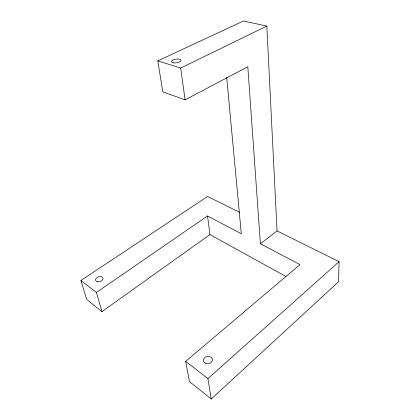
<?xml version="1.0" encoding="UTF-8"?>
<svg xmlns="http://www.w3.org/2000/svg" width="420" height="420" viewBox="0 0 420 420"><rect width="100%" height="100%" fill="white"/><g stroke="black" fill="none" stroke-linecap="round" stroke-linejoin="round"><path stroke-width="0.63" d="M277.037 230.9L339.071 261.676L338.546 281.768L211.255 399L189.504 381.617L185.651 361.389L299.985 264.595L260.4 243.784L247.81 66.743L185.099 99.881L162.781 91.812L157.804 60.879L243.453 21L266.826 26.087L277.037 230.9L260.4 243.784M211.255 399L207.937 378.604L339.071 261.676M101.955 311.64L209.963 234.57L207.522 215.98L96.395 292.451L101.955 311.64L86.714 299.46L80.929 280.507L207.569 196.445L239.768 212.415M157.804 60.879L180.673 68.056L266.826 26.087M207.522 215.98L241.3 233.741L226.69 77.291M209.963 234.57L286.13 276.612M80.929 280.507L96.395 292.451M185.651 361.389L207.937 378.604M180.673 68.056L185.099 99.881M173.675 62.879A4.898 1.874 -8.1 0 0 181.109 60.459A4.898 1.874 -8.1 0 0 173.996 59.577A4.898 1.874 -8.1 0 0 173.675 62.879M97.797 281.752A3.869 2.478 -17.5 0 0 103.031 278.187A3.869 2.478 -17.5 0 0 97.052 277.499A3.869 2.478 -17.5 0 0 97.797 281.752M205.79 363.342A4.546 3.623 -10.1 0 0 212.483 359.641A4.546 3.623 -10.1 0 0 205.616 357.042A4.546 3.623 -10.1 0 0 205.79 363.342"/></g></svg>
